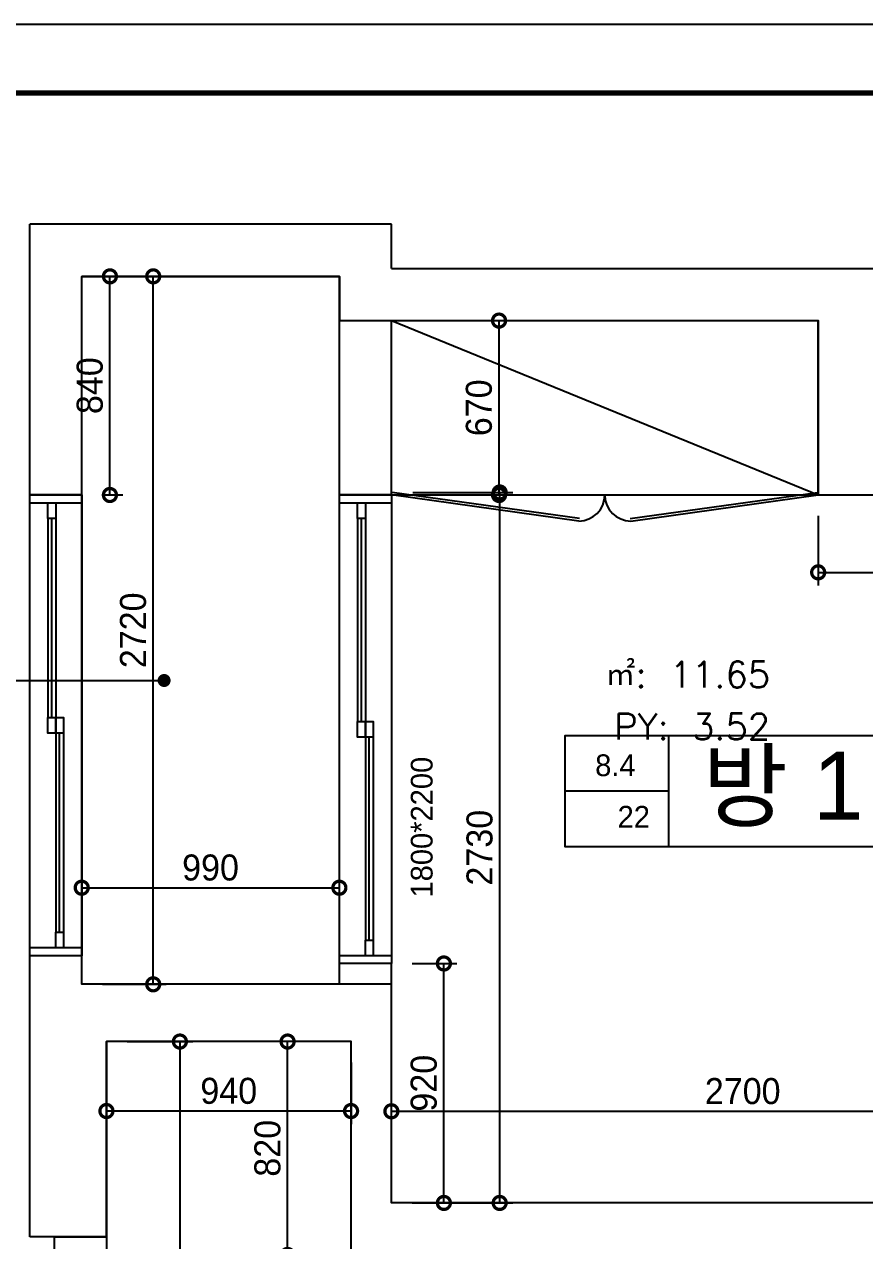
# Model space of a CAD drawing. Header units: inches. Extents: x -192760 to -100777, y -168280 to -114728.
# Drawn here: x -134013 to -130784, y -122553 to -117880 of the extents above; entities that cross this region are included whole.
import ezdxf
from ezdxf.enums import TextEntityAlignment as Align

# ---------------------------------------------------------------- set-up
doc = ezdxf.new("R2010")
doc.units = ezdxf.units.IN
doc.header["$LTSCALE"] = 50
doc.header["$MEASUREMENT"] = 0
for name, color, linetype in [('TB', 7, 'Continuous'), ('가구', 1, 'Continuous'), ('도면층2', 2, 'Continuous'), ('도면층4', 4, 'Continuous'), ('도면층5', 5, 'Continuous'), ('도면층8', 8, 'Continuous'), ('인테리어 글', 4, 'Continuous')]:
    doc.layers.add(name, color=color, linetype=linetype)
doc.styles.get("Standard").update_dxf_attribs({"font": 'txt.shx', "bigfont": 'whgtxt.shx'})
doc.styles.add('스타일1', font='HY울릉도M.TTF')
doc.styles.add('휴먼엑스포', font='Expo M.ttf')
doc.dimstyles.new('404040', dxfattribs={"dimscale": 40, "dimtxt": 2.5, "dimasz": 2.5, "dimexe": 1.25, "dimexo": 2, "dimtad": 1, "dimdec": 0, "dimtxsty": '스타일1', "dimblk": 'DOTSMALL', "dimcen": 2.5, "dimclrd": 1, "dimclre": 1, "dimclrt": 2, "dimadec": 0, "dimazin": 0, "dimtfac": 1, "dimtdec": 0, "dimtix": 1, "dimtmove": 0, "dimatfit": 3, "dimldrblk": 'DOTSMALL', "dimfxl": 0, "dimarcsym": 0})

# ---------------------------------------------------------------- blocks, each defined once
blk = doc.blocks.new('_DOTSMALL')
at = {"color": 0, "linetype": 'ByBlock', "const_width": 0.5}
blk.add_lwpolyline([(-0.0625, 0, 1), (0.0625, 0, 1)], format="xyb", close=True, dxfattribs=at)
blk = doc.blocks.new('*D39')
at = {"layer": 'Defpoints', "color": 0}
for p in [(-132602.8, -121488.5), (-132401.1, -121488.5), (-132602.8, -122408.5)]:
    blk.add_point(p, dxfattribs=at)
at = {"layer": '도면층2', "color": 1, "lineweight": -2}
for p, q in [((-132522.8, -121488.5), (-132351.1, -121488.5)), ((-132401.1, -122408.5), (-132401.1, -121488.5)), ((-132522.8, -122408.5), (-132351.1, -122408.5))]:
    blk.add_line(p, q, dxfattribs=at)
at = {"layer": '도면층2', "color": 1, "lineweight": -2, "xscale": 100, "yscale": 100, "zscale": 100}
for p, rotation in [((-132401.1, -121488.5), 90), ((-132401.1, -122408.5), 270)]:
    blk.add_blockref('_DOTSMALL', p, dxfattribs=dict(at, rotation=rotation))
at = {"layer": '도면층2', "color": 2, "insert": (-132478.1, -121948.5), "char_height": 100, "attachment_point": 5, "rotation": 90, "style": '스타일1'}
blk.add_mtext('920', dxfattribs=at)
blk = doc.blocks.new('*D40')
at = {"layer": 'Defpoints', "color": 0}
for p in [(-132600.3, -119678.8), (-132186.7, -119678.8), (-132602.8, -122408.5)]:
    blk.add_point(p, dxfattribs=at)
at = {"layer": '도면층2', "color": 1, "lineweight": -2}
for p, q in [((-132520.3, -119678.8), (-132136.7, -119678.8)), ((-132186.7, -122408.5), (-132186.7, -119678.8)), ((-132522.8, -122408.5), (-132136.7, -122408.5))]:
    blk.add_line(p, q, dxfattribs=at)
at = {"layer": '도면층2', "color": 1, "lineweight": -2, "xscale": 100, "yscale": 100, "zscale": 100}
for p, rotation in [((-132186.7, -119678.8), 90), ((-132186.7, -122408.5), 270)]:
    blk.add_blockref('_DOTSMALL', p, dxfattribs=dict(at, rotation=rotation))
at = {"layer": '도면층2', "color": 2, "insert": (-132263.6, -121043.6), "char_height": 100, "attachment_point": 5, "rotation": 90, "style": '스타일1'}
blk.add_mtext('2730', dxfattribs=at)
blk = doc.blocks.new('*D41')
at = {"layer": 'Defpoints', "color": 0}
for p in [(-129902.8, -122056.4), (-132602.8, -122408.5), (-129902.8, -122408.5)]:
    blk.add_point(p, dxfattribs=at)
at = {"layer": '도면층2', "color": 1, "lineweight": -2}
for p, q in [((-132602.8, -122328.5), (-132602.8, -122006.4)), ((-129902.8, -122328.5), (-129902.8, -122006.4)), ((-132602.8, -122056.4), (-129902.8, -122056.4))]:
    blk.add_line(p, q, dxfattribs=at)
at = {"layer": '도면층2', "color": 1, "lineweight": -2, "xscale": 100, "yscale": 100, "zscale": 100, "rotation": 180}
blk.add_blockref('_DOTSMALL', (-132602.8, -122056.4), dxfattribs=at)
at = {"layer": '도면층2', "color": 1, "lineweight": -2, "xscale": 100, "yscale": 100, "zscale": 100}
blk.add_blockref('_DOTSMALL', (-129902.8, -122056.4), dxfattribs=at)
at = {"layer": '도면층2', "color": 2, "insert": (-131252.8, -121979.4), "char_height": 100, "attachment_point": 5, "style": '스타일1'}
blk.add_mtext('2700', dxfattribs=at)
blk = doc.blocks.new('*D59')
at = {"layer": 'Defpoints', "color": 0}
for p in [(-130962.8, -119688.5), (-129902.8, -119688.5), (-129902.8, -119985.8)]:
    blk.add_point(p, dxfattribs=at)
at = {"layer": '도면층2', "color": 1, "lineweight": -2}
for p, q in [((-130962.8, -119768.5), (-130962.8, -120035.8)), ((-129902.8, -119768.5), (-129902.8, -120035.8)), ((-130962.8, -119985.8), (-129902.8, -119985.8))]:
    blk.add_line(p, q, dxfattribs=at)
at = {"layer": '도면층2', "color": 1, "lineweight": -2, "xscale": 100, "yscale": 100, "zscale": 100, "rotation": 180}
blk.add_blockref('_DOTSMALL', (-130962.8, -119985.8), dxfattribs=at)
at = {"layer": '도면층2', "color": 1, "lineweight": -2, "xscale": 100, "yscale": 100, "zscale": 100}
blk.add_blockref('_DOTSMALL', (-129902.8, -119985.8), dxfattribs=at)
at = {"layer": '도면층2', "color": 2, "insert": (-130432.8, -119908.7), "char_height": 100, "attachment_point": 5, "style": '스타일1'}
blk.add_mtext('1060', dxfattribs=at)
blk = doc.blocks.new('*D54')
at = {"layer": 'Defpoints', "color": 0}
for p in [(-133697.8, -121788.5), (-132757.8, -121788.5), (-133697.8, -122055.4)]:
    blk.add_point(p, dxfattribs=at)
at = {"layer": '도면층2', "color": 1, "lineweight": -2}
for p, q in [((-133697.8, -121868.5), (-133697.8, -122105.4)), ((-132757.8, -121868.5), (-132757.8, -122105.4)), ((-132757.8, -122055.4), (-133697.8, -122055.4))]:
    blk.add_line(p, q, dxfattribs=at)
at = {"layer": '도면층2', "color": 1, "lineweight": -2, "xscale": 100, "yscale": 100, "zscale": 100, "rotation": 180}
blk.add_blockref('_DOTSMALL', (-133697.8, -122055.4), dxfattribs=at)
at = {"layer": '도면층2', "color": 1, "lineweight": -2, "xscale": 100, "yscale": 100, "zscale": 100}
blk.add_blockref('_DOTSMALL', (-132757.8, -122055.4), dxfattribs=at)
at = {"layer": '도면층2', "color": 2, "insert": (-133227.8, -121978.4), "char_height": 100, "attachment_point": 5, "style": '스타일1'}
blk.add_mtext('940', dxfattribs=at)
blk = doc.blocks.new('*D55')
at = {"layer": 'Defpoints', "color": 0}
for p in [(-133697.8, -121788.5), (-133697.8, -125788.5), (-133415.6, -125788.5)]:
    blk.add_point(p, dxfattribs=at)
at = {"layer": '도면층2', "color": 1, "lineweight": -2}
for p, q in [((-133617.8, -121788.5), (-133365.6, -121788.5)), ((-133415.6, -121788.5), (-133415.6, -125788.5)), ((-133617.8, -125788.5), (-133365.6, -125788.5))]:
    blk.add_line(p, q, dxfattribs=at)
at = {"layer": '도면층2', "color": 1, "lineweight": -2, "xscale": 100, "yscale": 100, "zscale": 100}
for p, rotation in [((-133415.6, -121788.5), 90), ((-133415.6, -125788.5), 270)]:
    blk.add_blockref('_DOTSMALL', p, dxfattribs=dict(at, rotation=rotation))
at = {"layer": '도면층2', "color": 2, "insert": (-133492.6, -123788.5), "char_height": 100, "attachment_point": 5, "rotation": 90, "style": '스타일1'}
blk.add_mtext('4000', dxfattribs=at)
blk = doc.blocks.new('*D68')
at = {"layer": 'Defpoints', "color": 0}
for p in [(-133001.7, -121788.5), (-132757.8, -121788.5), (-132757.8, -122608.5)]:
    blk.add_point(p, dxfattribs=at)
at = {"layer": '도면층2', "color": 1, "lineweight": -2}
for p, q in [((-132837.8, -121788.5), (-133051.7, -121788.5)), ((-133001.7, -122608.5), (-133001.7, -121788.5)), ((-132837.8, -122608.5), (-133051.7, -122608.5))]:
    blk.add_line(p, q, dxfattribs=at)
at = {"layer": '도면층2', "color": 1, "lineweight": -2, "xscale": 100, "yscale": 100, "zscale": 100}
for p, rotation in [((-133001.7, -121788.5), 90), ((-133001.7, -122608.5), 270)]:
    blk.add_blockref('_DOTSMALL', p, dxfattribs=dict(at, rotation=rotation))
at = {"layer": '도면층2', "color": 2, "insert": (-133078.7, -122198.5), "char_height": 100, "attachment_point": 5, "rotation": 90, "style": '스타일1'}
blk.add_mtext('820', dxfattribs=at)
blk = doc.blocks.new('*D70')
at = {"layer": 'Defpoints', "color": 0}
for p in [(-133792.8, -118848.5), (-133518.1, -118848.5), (-133792.8, -121568.5)]:
    blk.add_point(p, dxfattribs=at)
at = {"layer": '도면층2', "color": 1, "lineweight": -2}
for p, q in [((-133712.8, -118848.5), (-133468.1, -118848.5)), ((-133518.1, -121568.5), (-133518.1, -118848.5)), ((-133712.8, -121568.5), (-133468.1, -121568.5))]:
    blk.add_line(p, q, dxfattribs=at)
at = {"layer": '도면층2', "color": 1, "lineweight": -2, "xscale": 100, "yscale": 100, "zscale": 100}
for p, rotation in [((-133518.1, -118848.5), 90), ((-133518.1, -121568.5), 270)]:
    blk.add_blockref('_DOTSMALL', p, dxfattribs=dict(at, rotation=rotation))
at = {"layer": '도면층2', "color": 2, "insert": (-133595.1, -120208.5), "char_height": 100, "attachment_point": 5, "rotation": 90, "style": '스타일1'}
blk.add_mtext('2720', dxfattribs=at)
blk = doc.blocks.new('*D71')
at = {"layer": 'Defpoints', "color": 0}
for p in [(-132802.8, -121197.4), (-133792.8, -121568.5), (-132802.8, -121568.5)]:
    blk.add_point(p, dxfattribs=at)
at = {"layer": '도면층2', "color": 1, "lineweight": -2}
for p, q in [((-133792.8, -121488.5), (-133792.8, -121147.4)), ((-132802.8, -121488.5), (-132802.8, -121147.4)), ((-133792.8, -121197.4), (-132802.8, -121197.4))]:
    blk.add_line(p, q, dxfattribs=at)
at = {"layer": '도면층2', "color": 1, "lineweight": -2, "xscale": 100, "yscale": 100, "zscale": 100, "rotation": 180}
blk.add_blockref('_DOTSMALL', (-133792.8, -121197.4), dxfattribs=at)
at = {"layer": '도면층2', "color": 1, "lineweight": -2, "xscale": 100, "yscale": 100, "zscale": 100}
blk.add_blockref('_DOTSMALL', (-132802.8, -121197.4), dxfattribs=at)
at = {"layer": '도면층2', "color": 2, "insert": (-133297.8, -121120.4), "char_height": 100, "attachment_point": 5, "style": '스타일1'}
blk.add_mtext('990', dxfattribs=at)
blk = doc.blocks.new('*D72')
at = {"layer": 'Defpoints', "color": 0}
for p in [(-133792.8, -118848.5), (-133684.5, -118848.5), (-133792.8, -119688.5)]:
    blk.add_point(p, dxfattribs=at)
at = {"layer": '도면층2', "color": 1, "lineweight": -2}
for p, q in [((-133712.8, -118848.5), (-133634.5, -118848.5)), ((-133684.5, -119688.5), (-133684.5, -118848.5)), ((-133712.8, -119688.5), (-133634.5, -119688.5))]:
    blk.add_line(p, q, dxfattribs=at)
at = {"layer": '도면층2', "color": 1, "lineweight": -2, "xscale": 100, "yscale": 100, "zscale": 100}
for p, rotation in [((-133684.5, -118848.5), 90), ((-133684.5, -119688.5), 270)]:
    blk.add_blockref('_DOTSMALL', p, dxfattribs=dict(at, rotation=rotation))
at = {"layer": '도면층2', "color": 2, "insert": (-133761.5, -119268.5), "char_height": 100, "attachment_point": 5, "rotation": 90, "style": '스타일1'}
blk.add_mtext('840', dxfattribs=at)
blk = doc.blocks.new('*D73')
at = {"layer": 'Defpoints', "color": 0}
for p in [(-132602.8, -119018.5), (-132189.1, -119018.5), (-132602.8, -119688.5)]:
    blk.add_point(p, dxfattribs=at)
at = {"layer": '도면층2', "color": 1, "lineweight": -2}
for p, q in [((-132522.8, -119018.5), (-132139.1, -119018.5)), ((-132189.1, -119688.5), (-132189.1, -119018.5)), ((-132522.8, -119688.5), (-132139.1, -119688.5))]:
    blk.add_line(p, q, dxfattribs=at)
at = {"layer": '도면층2', "color": 1, "lineweight": -2, "xscale": 100, "yscale": 100, "zscale": 100}
for p, rotation in [((-132189.1, -119018.5), 90), ((-132189.1, -119688.5), 270)]:
    blk.add_blockref('_DOTSMALL', p, dxfattribs=dict(at, rotation=rotation))
at = {"layer": '도면층2', "color": 2, "insert": (-132266.2, -119353.5), "char_height": 100, "attachment_point": 5, "rotation": 90, "style": '스타일1'}
blk.add_mtext('670', dxfattribs=at)

msp = doc.modelspace()

# ---------------------------------------------------------------- linework, layer by layer
at = {"layer": 'TB', "const_width": 20.8}
msp.add_lwpolyline([(-137580.9, -129030.3), (-121186.4, -129030.3), (-121186.4, -118143.6), (-137580.9, -118143.6)], close=True, dxfattribs=at)
at = {"layer": '가구'}
msp.add_lwpolyline([(-137898.5, -117880.1), (-120887.7, -117880.1), (-120887.7, -129221.9), (-137898.5, -129221.9)], close=True, dxfattribs=at)
at = {"layer": '도면층2'}
for p, q in [((-133992.8, -119688.5), (-133992.8, -118648.5)), ((-132602.8, -118648.5), (-133992.8, -118648.5)), ((-132602.8, -118818.5), (-132602.8, -118648.5)), ((-132602.8, -118818.5), (-129902.8, -118818.5)), ((-133792.8, -119688.5), (-133792.8, -118848.5)), ((-132802.8, -118848.5), (-133792.8, -118848.5)), ((-132802.8, -119688.5), (-132802.8, -118848.5)), ((-132602.8, -119688.5), (-132602.8, -119018.5)), ((-132602.8, -119018.5), (-130962.8, -119018.5)), ((-130962.8, -119688.5), (-130962.8, -119018.5)), ((-133792.8, -119688.5), (-133992.8, -119688.5)), ((-132602.8, -119688.5), (-132802.8, -119688.5)), ((-130962.8, -119688.5), (-129902.8, -119688.5)), ((-133992.8, -122538.5), (-133992.8, -121458.5)), ((-133792.8, -121458.5), (-133992.8, -121458.5)), ((-133792.8, -121568.5), (-133792.8, -121458.5)), ((-132802.8, -121568.5), (-132802.8, -121488.5)), ((-132602.8, -121488.5), (-132802.8, -121488.5)), ((-132602.8, -122408.5), (-132602.8, -121488.5)), ((-132802.8, -121568.5), (-133792.8, -121568.5)), ((-133697.8, -122538.5), (-133697.8, -121788.5)), ((-132757.8, -121788.5), (-133697.8, -121788.5)), ((-132757.8, -122608.5), (-132757.8, -121788.5)), ((-129902.8, -122408.5), (-132602.8, -122408.5)), ((-133697.8, -122538.5), (-133992.8, -122538.5)), ((-133697.8, -122538.5), (-133897.8, -122538.5))]:
    msp.add_line(p, q, dxfattribs=at)
for points in [[(-133792.8, -121568.5), (-133792.8, -118848.5), (-132802.8, -118848.5), (-132802.8, -119018.5), (-130962.8, -119018.5), (-130962.8, -119688.5), (-129902.8, -119688.5), (-129902.8, -122408.5), (-132602.8, -122408.5), (-132602.8, -121568.5), (-133792.8, -121568.5), (-133792.8, -118848.5)], [(-132302.8, -122608.5), (-132757.8, -122608.5), (-132757.8, -121788.5), (-133697.8, -121788.5), (-133697.8, -125788.5), (-133012.8, -125788.5), (-133012.8, -125188.5), (-132302.8, -125188.5), (-132302.8, -122608.5)]]:
    msp.add_lwpolyline(points, dxfattribs=at)
at = {"layer": '도면층4'}
for p, q in [((-133992.8, -121458.5), (-133992.8, -119688.5)), ((-133992.8, -119688.5), (-133792.8, -119688.5)), ((-133992.8, -119718.5), (-133792.8, -119718.5)), ((-133792.8, -119688.5), (-133792.8, -121458.5)), ((-132802.8, -121488.5), (-132802.8, -119688.5)), ((-132802.8, -119688.5), (-132602.8, -119688.5)), ((-132802.8, -119718.5), (-132602.8, -119718.5)), ((-132602.8, -119688.5), (-132602.8, -121488.5)), ((-133907.8, -120543.5), (-133907.8, -119778.5)), ((-132717.8, -120558.5), (-132717.8, -119778.5)), ((-134084.4, -120401.2), (-133476.3, -120401.2)), ((-133877.8, -121368.5), (-133877.8, -120603.5)), ((-132687.8, -121398.5), (-132687.8, -120618.5)), ((-131536.5, -121038.4), (-131536.5, -120613.9)), ((-131536.5, -120826.2), (-131936.5, -120826.2)), ((-133792.8, -121428.5), (-133992.8, -121428.5)), ((-133792.8, -121458.5), (-133992.8, -121458.5)), ((-132602.8, -121458.5), (-132802.8, -121458.5)), ((-132602.8, -121488.5), (-132802.8, -121488.5)), ((-133897.8, -124988.5), (-133897.8, -122538.5)), ((-133897.8, -122538.5), (-133697.8, -122538.5)), ((-133697.8, -122538.5), (-133697.8, -124988.5))]:
    msp.add_line(p, q, dxfattribs=at)
for points in [[(-133892.8, -119778.5), (-133922.8, -119778.5), (-133922.8, -119718.5), (-133892.8, -119718.5)], [(-132702.8, -119778.5), (-132732.8, -119778.5), (-132732.8, -119718.5), (-132702.8, -119718.5)], [(-133892.8, -120603.5), (-133922.8, -120603.5), (-133922.8, -120543.5), (-133892.8, -120543.5)], [(-133862.8, -120603.5), (-133892.8, -120603.5), (-133892.8, -120543.5), (-133862.8, -120543.5)], [(-132702.8, -120618.5), (-132732.8, -120618.5), (-132732.8, -120558.5), (-132702.8, -120558.5)], [(-132672.8, -120618.5), (-132702.8, -120618.5), (-132702.8, -120558.5), (-132672.8, -120558.5)], [(-130669.5, -120613.9), (-131936.5, -120613.9), (-131936.5, -121038.4), (-130669.5, -121038.4)], [(-133862.8, -121428.5), (-133892.8, -121428.5), (-133892.8, -121368.5), (-133862.8, -121368.5)], [(-132672.8, -121458.5), (-132702.8, -121458.5), (-132702.8, -121398.5), (-132672.8, -121398.5)]]:
    msp.add_lwpolyline(points, close=True, dxfattribs=at)
at = {"layer": '도면층5'}
for p, q in [((-133922.8, -119778.5), (-133922.8, -120543.5)), ((-133892.8, -119778.5), (-133892.8, -120543.5)), ((-132732.8, -119778.5), (-132732.8, -120558.5)), ((-132702.8, -119778.5), (-132702.8, -120558.5)), ((-133892.8, -120603.5), (-133892.8, -121368.5)), ((-133862.8, -120603.5), (-133862.8, -121368.5)), ((-132702.8, -120618.5), (-132702.8, -121398.5)), ((-132672.8, -120618.5), (-132672.8, -121398.5))]:
    msp.add_line(p, q, dxfattribs=at)
at = {"layer": '도면층8'}
for p, q in [((-132602.8, -119018.5), (-130962.8, -119688.5)), ((-131880.3, -119778.8), (-132600.3, -119678.8)), ((-131685.2, -119778.8), (-130965.2, -119678.8)), ((-131882.8, -119788.5), (-132602.8, -119688.5)), ((-132602.8, -119688.5), (-130962.8, -119688.5)), ((-131682.8, -119788.5), (-130962.8, -119688.5))]:
    msp.add_line(p, q, dxfattribs=at)
for centre, start, end in [((-131882.8, -119688.5), 270, 0), ((-131682.8, -119688.5), 180, 270)]:
    msp.add_arc(centre, 100, start, end, dxfattribs=at)
at = {"layer": '인테리어 글', "const_width": 25}
msp.add_lwpolyline([(-133463.8, -120401.2, -1), (-133488.8, -120401.2, -1)], format="xyb", close=True, dxfattribs=at)

# ---------------------------------------------------------------- texts
at = {"layer": '도면층2'}
msp.add_text('㎡: 11.65', height=100, dxfattribs=at).set_placement((-131147.8, -120428.5), align=Align.RIGHT)
at = {"layer": '도면층2', "color": 7}
msp.add_text('PY: 3.52', height=100, dxfattribs=at).set_placement((-131147.8, -120628.5), align=Align.RIGHT)
at = {"layer": '도면층4', "style": '휴먼엑스포'}
for s, height, p in [('방 1', 261.16, (-131407.4, -120935.8)), ('8.4', 83.57, (-131819.7, -120768.7)), ('22', 83.57, (-131733.6, -120966.6))]:
    msp.add_text(s, height=height, dxfattribs=at).set_placement(p)
msp.add_text('1800*2200', height=83.57, rotation=90, dxfattribs=at).set_placement((-132444.6, -121235))

# ---------------------------------------------------------------- dimensions: what is measured, and where the dimension line sits
at = {"layer": '도면층2'}
for base, p1, p2, angle, picture, middle in [((-133684.5, -118848.5), (-133792.8, -119688.5), (-133792.8, -118848.5), 90, '*D72', (-133761.5, -119268.5)), ((-133518.1, -118848.5), (-133792.8, -121568.5), (-133792.8, -118848.5), 90, '*D70', (-133595.1, -120208.5)), ((-132189.1, -119018.5), (-132602.8, -119688.5), (-132602.8, -119018.5), 90, '*D73', (-132266.2, -119353.5)), ((-132186.7, -119678.8), (-132602.8, -122408.5), (-132600.3, -119678.8), 90, '*D40', (-132263.6, -121043.6)), ((-129902.8, -119985.8), (-130962.8, -119688.5), (-129902.8, -119688.5), 180, '*D59', (-130432.8, -119908.7)), ((-132802.8, -121197.4), (-133792.8, -121568.5), (-132802.8, -121568.5), 180, '*D71', (-133297.8, -121120.4)), ((-132401.1, -121488.5), (-132602.8, -122408.5), (-132602.8, -121488.5), 90, '*D39', (-132478.1, -121948.5)), ((-133415.6, -125788.5), (-133697.8, -121788.5), (-133697.8, -125788.5), 90, '*D55', (-133492.6, -123788.5)), ((-133001.7, -121788.5), (-132757.8, -122608.5), (-132757.8, -121788.5), 90, '*D68', (-133078.7, -122198.5)), ((-133697.8, -122055.4), (-132757.8, -121788.5), (-133697.8, -121788.5), 180, '*D54', (-133227.8, -121978.4)), ((-129902.8, -122056.4), (-132602.8, -122408.5), (-129902.8, -122408.5), 180, '*D41', (-131252.8, -121979.4))]:
    dim = msp.add_linear_dim(base=base, p1=p1, p2=p2, angle=angle, dimstyle='404040', override={"dimfxl": 2, "dimarcsym": 2}, dxfattribs=at)
    dim.commit()
    dim.dimension.update_dxf_attribs({"geometry": picture, "text_midpoint": middle})

doc.saveas('drawing.dxf')
